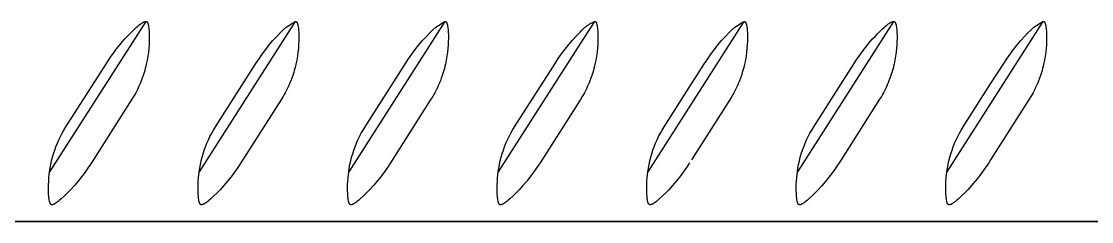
# Model space of a CAD drawing. Header units: millimetres. Extents: x -8 to 1608, y -703 to 404.
# Drawn here: x 120.9 to 199.6, y 185 to 199.8 of the extents above; entities that cross this region are included whole.
import ezdxf

# ---------------------------------------------------------------- set-up
doc = ezdxf.new("R2010")
doc.units = ezdxf.units.MM
doc.layers.add('Blocks', color=7, linetype='Continuous')
doc.layers.add('Blocks$Inner', color=7, linetype='Continuous', lineweight=25, true_color=0x007f00)
doc.layers.add('Blocks$Outline', color=7, linetype='Continuous', lineweight=35, true_color=0xff3f3f)

# ---------------------------------------------------------------- blocks, each defined once
blk = doc.blocks.new('Rebar Coffee Table Front')
at = {"layer": 'Blocks$Inner'}
for points in [[(130.034, 199.774), (130.038, 199.774), (130.042, 199.774), (130.046, 199.774), (130.05, 199.774), (130.054, 199.773), (130.058, 199.773), (130.061, 199.772), (130.065, 199.772), (130.069, 199.771), (130.072, 199.77), (130.076, 199.769), (130.08, 199.768), (130.083, 199.767), (130.087, 199.765), (130.09, 199.764), (130.093, 199.762), (130.095, 199.762), (130.097, 199.761), (130.1, 199.759), (130.104, 199.757), (130.107, 199.755), (130.11, 199.753), (130.113, 199.75), (130.116, 199.748), (130.119, 199.746), (130.122, 199.743), (130.125, 199.74), (130.128, 199.738), (130.131, 199.735), (130.133, 199.732), (130.136, 199.729), (130.138, 199.726), (130.141, 199.723), (130.144, 199.719), (130.147, 199.715), (130.15, 199.711), (130.153, 199.707), (130.156, 199.703), (130.158, 199.699), (130.161, 199.695), (130.163, 199.69), (130.168, 199.682), (130.173, 199.673), (130.177, 199.664), (130.181, 199.654), (130.186, 199.642), (130.191, 199.629), (130.196, 199.616), (130.2, 199.603), (130.208, 199.577), (130.215, 199.55), (130.226, 199.507), (130.235, 199.462), (130.243, 199.417), (130.25, 199.371), (130.263, 199.278), (130.273, 199.183), (130.282, 199.08), (130.289, 198.975), (130.297, 198.757), (130.299, 198.53), (130.294, 198.294), (130.282, 198.04), (130.262, 197.774), (130.232, 197.492), (130.193, 197.212), (130.142, 196.913), (130.081, 196.616), (130.045, 196.461), (130.006, 196.307), (129.964, 196.154), (129.919, 196.001), (129.852, 195.788), (129.778, 195.577), (129.707, 195.387), (129.646, 195.237), (129.583, 195.088), (129.516, 194.941), (129.446, 194.795), (129.376, 194.655), (129.303, 194.517), (129.227, 194.38), (129.148, 194.245), (129.015, 194.029), (126.04, 189.358), (125.81, 189.006), (125.57, 188.662), (125.318, 188.325), (125.057, 187.996), (124.786, 187.675), (124.504, 187.362), (124.282, 187.131), (124.052, 186.907), (123.814, 186.69), (123.706, 186.597), (123.595, 186.507), (123.528, 186.456), (123.46, 186.406), (123.406, 186.369), (123.379, 186.351), (123.351, 186.334), (123.328, 186.321), (123.305, 186.308), (123.281, 186.296), (123.269, 186.29), (123.257, 186.285), (123.248, 186.281), (123.239, 186.277), (123.23, 186.273), (123.22, 186.27), (123.211, 186.267), (123.202, 186.264), (123.192, 186.262), (123.187, 186.261), (123.182, 186.26), (123.175, 186.258), (123.168, 186.257), (123.164, 186.257), (123.16, 186.256), (123.156, 186.256), (123.153, 186.256), (123.149, 186.256), (123.145, 186.256), (123.141, 186.256), (123.138, 186.256), (123.134, 186.256), (123.13, 186.256), (123.126, 186.257), (123.123, 186.257), (123.119, 186.258), (123.116, 186.258), (123.113, 186.259), (123.11, 186.26), (123.107, 186.261), (123.103, 186.262), (123.1, 186.263), (123.097, 186.264), (123.094, 186.265), (123.091, 186.267), (123.088, 186.268), (123.085, 186.269), (123.082, 186.271), (123.079, 186.273), (123.076, 186.274), (123.074, 186.276), (123.071, 186.278), (123.068, 186.28), (123.065, 186.283), (123.062, 186.285), (123.059, 186.287), (123.056, 186.29), (123.054, 186.293), (123.051, 186.295), (123.048, 186.298), (123.046, 186.301), (123.044, 186.304), (123.041, 186.306), (123.039, 186.309), (123.037, 186.312), (123.032, 186.318), (123.029, 186.322), (123.027, 186.326), (123.024, 186.33), (123.022, 186.334), (123.017, 186.342), (123.013, 186.351), (123.009, 186.359), (123.005, 186.367), (123.001, 186.376), (122.997, 186.385), (122.993, 186.396), (122.988, 186.408), (122.984, 186.42), (122.98, 186.432), (122.973, 186.456), (122.967, 186.48), (122.96, 186.507), (122.954, 186.535), (122.939, 186.612), (122.927, 186.69), (122.917, 186.769), (122.909, 186.847), (122.893, 187.055), (122.885, 187.273), (122.883, 187.5), (122.888, 187.736), (122.9, 187.996), (122.92, 188.255), (122.942, 188.469), (122.969, 188.682)], [(141.034, 199.774), (133.969, 188.682), (134.009, 188.953), (134.058, 189.222), (134.116, 189.489), (134.182, 189.755), (134.258, 190.018), (134.342, 190.278), (134.435, 190.535), (134.536, 190.789), (134.646, 191.04), (134.764, 191.287), (134.89, 191.529), (135.025, 191.768), (135.167, 192.001), (138.142, 196.672), (138.372, 197.024), (138.612, 197.368), (138.864, 197.705), (139.125, 198.034), (139.396, 198.355), (139.678, 198.668), (139.9, 198.899), (140.13, 199.123), (140.368, 199.34), (141.034, 199.774), (141.038, 199.774), (141.042, 199.774), (141.046, 199.774), (141.05, 199.774), (141.054, 199.773), (141.058, 199.773), (141.061, 199.772), (141.065, 199.772), (141.069, 199.771), (141.072, 199.77), (141.076, 199.769), (141.08, 199.768), (141.083, 199.767), (141.087, 199.765), (141.09, 199.764), (141.093, 199.762), (141.095, 199.762), (141.097, 199.761), (141.1, 199.759), (141.104, 199.757), (141.107, 199.755), (141.11, 199.753), (141.113, 199.75), (141.116, 199.748), (141.119, 199.746), (141.122, 199.743), (141.125, 199.74), (141.128, 199.738), (141.131, 199.735), (141.133, 199.732), (141.136, 199.729), (141.138, 199.726), (141.141, 199.723), (141.144, 199.719), (141.147, 199.715), (141.15, 199.711), (141.153, 199.707), (141.156, 199.703), (141.158, 199.699), (141.161, 199.695), (141.163, 199.69), (141.168, 199.682), (141.173, 199.673), (141.177, 199.664), (141.181, 199.654), (141.186, 199.642), (141.191, 199.629), (141.196, 199.616), (141.2, 199.603), (141.208, 199.577), (141.215, 199.55), (141.226, 199.507), (141.235, 199.462), (141.243, 199.417), (141.25, 199.371), (141.263, 199.278), (141.273, 199.183), (141.282, 199.08), (141.289, 198.975), (141.297, 198.757), (141.299, 198.53), (141.294, 198.294), (141.282, 198.04), (141.262, 197.774), (141.232, 197.492), (141.193, 197.212), (141.142, 196.913), (141.081, 196.616), (141.045, 196.461), (141.006, 196.307), (140.964, 196.154), (140.919, 196.001), (140.852, 195.788), (140.778, 195.577), (140.707, 195.387), (140.646, 195.237), (140.583, 195.088), (140.516, 194.941), (140.446, 194.795), (140.376, 194.655), (140.303, 194.517), (140.227, 194.38), (140.148, 194.245), (140.015, 194.029), (137.04, 189.358), (136.81, 189.006), (136.57, 188.662), (136.318, 188.325), (136.057, 187.996), (135.786, 187.675), (135.504, 187.362), (135.282, 187.131), (135.052, 186.907), (134.814, 186.69), (134.706, 186.597), (134.595, 186.507), (134.528, 186.456), (134.46, 186.406), (134.406, 186.369), (134.379, 186.351), (134.351, 186.334), (134.328, 186.321), (134.305, 186.308), (134.281, 186.296), (134.269, 186.29), (134.257, 186.285), (134.248, 186.281), (134.239, 186.277), (134.23, 186.273), (134.22, 186.27), (134.211, 186.267), (134.202, 186.264), (134.192, 186.262), (134.187, 186.261), (134.182, 186.26), (134.175, 186.258), (134.168, 186.257), (134.164, 186.257), (134.16, 186.256), (134.156, 186.256), (134.153, 186.256), (134.149, 186.256), (134.145, 186.256), (134.141, 186.256), (134.138, 186.256), (134.134, 186.256), (134.13, 186.256), (134.126, 186.257), (134.123, 186.257), (134.119, 186.258), (134.116, 186.258), (134.113, 186.259), (134.11, 186.26), (134.107, 186.261), (134.103, 186.262), (134.1, 186.263), (134.097, 186.264), (134.094, 186.265), (134.091, 186.267), (134.088, 186.268), (134.085, 186.269), (134.082, 186.271), (134.079, 186.273), (134.076, 186.274), (134.074, 186.276), (134.071, 186.278), (134.068, 186.28), (134.065, 186.283), (134.062, 186.285), (134.059, 186.287), (134.056, 186.29), (134.054, 186.293), (134.051, 186.295), (134.048, 186.298), (134.046, 186.301), (134.044, 186.304), (134.041, 186.306), (134.039, 186.309), (134.037, 186.312), (134.032, 186.318), (134.029, 186.322), (134.027, 186.326), (134.024, 186.33), (134.022, 186.334), (134.017, 186.342), (134.013, 186.351), (134.009, 186.359), (134.005, 186.367), (134.001, 186.376), (133.997, 186.385), (133.993, 186.396), (133.988, 186.408), (133.984, 186.42), (133.98, 186.432), (133.973, 186.456), (133.967, 186.48), (133.96, 186.507), (133.954, 186.535), (133.939, 186.612), (133.927, 186.69), (133.917, 186.769), (133.909, 186.847), (133.893, 187.055), (133.885, 187.273), (133.883, 187.5), (133.888, 187.736), (133.9, 187.996), (133.92, 188.255), (133.942, 188.469), (133.969, 188.682)], [(152.034, 199.774), (144.969, 188.682), (145.009, 188.953), (145.058, 189.222), (145.116, 189.489), (145.182, 189.755), (145.258, 190.018), (145.342, 190.278), (145.435, 190.535), (145.536, 190.789), (145.646, 191.04), (145.764, 191.287), (145.89, 191.529), (146.025, 191.768), (146.167, 192.001), (149.142, 196.672), (149.372, 197.024), (149.612, 197.368), (149.864, 197.705), (150.125, 198.034), (150.396, 198.355), (150.678, 198.668), (150.9, 198.899), (151.13, 199.123), (151.368, 199.34), (152.034, 199.774), (152.038, 199.774), (152.042, 199.774), (152.046, 199.774), (152.05, 199.774), (152.054, 199.773), (152.058, 199.773), (152.061, 199.772), (152.065, 199.772), (152.069, 199.771), (152.072, 199.77), (152.076, 199.769), (152.08, 199.768), (152.083, 199.767), (152.087, 199.765), (152.09, 199.764), (152.093, 199.762), (152.095, 199.762), (152.097, 199.761), (152.1, 199.759), (152.104, 199.757), (152.107, 199.755), (152.11, 199.753), (152.113, 199.75), (152.116, 199.748), (152.119, 199.746), (152.122, 199.743), (152.125, 199.74), (152.128, 199.738), (152.131, 199.735), (152.133, 199.732), (152.136, 199.729), (152.138, 199.726), (152.141, 199.723), (152.144, 199.719), (152.147, 199.715), (152.15, 199.711), (152.153, 199.707), (152.156, 199.703), (152.158, 199.699), (152.161, 199.695), (152.163, 199.69), (152.168, 199.682), (152.173, 199.673), (152.177, 199.664), (152.181, 199.654), (152.186, 199.642), (152.191, 199.629), (152.196, 199.616), (152.2, 199.603), (152.208, 199.577), (152.215, 199.55), (152.226, 199.507), (152.235, 199.462), (152.243, 199.417), (152.25, 199.371), (152.263, 199.278), (152.273, 199.183), (152.282, 199.08), (152.289, 198.975), (152.297, 198.757), (152.299, 198.53), (152.294, 198.294), (152.282, 198.04), (152.262, 197.774), (152.232, 197.492), (152.193, 197.212), (152.142, 196.913), (152.081, 196.616), (152.045, 196.461), (152.006, 196.307), (151.964, 196.154), (151.919, 196.001), (151.852, 195.788), (151.778, 195.577), (151.707, 195.387), (151.646, 195.237), (151.583, 195.088), (151.516, 194.941), (151.446, 194.795), (151.376, 194.655), (151.303, 194.517), (151.227, 194.38), (151.148, 194.245), (151.015, 194.029), (148.04, 189.358), (147.81, 189.006), (147.57, 188.662), (147.318, 188.325), (147.057, 187.996), (146.786, 187.675), (146.504, 187.362), (146.282, 187.131), (146.052, 186.907), (145.814, 186.69), (145.706, 186.597), (145.595, 186.507), (145.528, 186.456), (145.46, 186.406), (145.406, 186.369), (145.379, 186.351), (145.351, 186.334), (145.328, 186.321), (145.305, 186.308), (145.281, 186.296), (145.269, 186.29), (145.257, 186.285), (145.248, 186.281), (145.239, 186.277), (145.23, 186.273), (145.22, 186.27), (145.211, 186.267), (145.202, 186.264), (145.192, 186.262), (145.187, 186.261), (145.182, 186.26), (145.175, 186.258), (145.168, 186.257), (145.164, 186.257), (145.16, 186.256), (145.156, 186.256), (145.153, 186.256), (145.149, 186.256), (145.145, 186.256), (145.141, 186.256), (145.138, 186.256), (145.134, 186.256), (145.13, 186.256), (145.126, 186.257), (145.123, 186.257), (145.119, 186.258), (145.116, 186.258), (145.113, 186.259), (145.11, 186.26), (145.107, 186.261), (145.103, 186.262), (145.1, 186.263), (145.097, 186.264), (145.094, 186.265), (145.091, 186.267), (145.088, 186.268), (145.085, 186.269), (145.082, 186.271), (145.079, 186.273), (145.076, 186.274), (145.074, 186.276), (145.071, 186.278), (145.068, 186.28), (145.065, 186.283), (145.062, 186.285), (145.059, 186.287), (145.056, 186.29), (145.054, 186.293), (145.051, 186.295), (145.048, 186.298), (145.046, 186.301), (145.044, 186.304), (145.041, 186.306), (145.039, 186.309), (145.037, 186.312), (145.032, 186.318), (145.029, 186.322), (145.027, 186.326), (145.024, 186.33), (145.022, 186.334), (145.017, 186.342), (145.013, 186.351), (145.009, 186.359), (145.005, 186.367), (145.001, 186.376), (144.997, 186.385), (144.993, 186.396), (144.988, 186.408), (144.984, 186.42), (144.98, 186.432), (144.973, 186.456), (144.967, 186.48), (144.96, 186.507), (144.954, 186.535), (144.939, 186.612), (144.927, 186.69), (144.917, 186.769), (144.909, 186.847), (144.893, 187.055), (144.885, 187.273), (144.883, 187.5), (144.888, 187.736), (144.9, 187.996), (144.92, 188.255), (144.942, 188.469), (144.969, 188.682)], [(163.034, 199.774), (163.038, 199.774), (163.042, 199.774), (163.046, 199.774), (163.05, 199.774), (163.054, 199.773), (163.058, 199.773), (163.061, 199.772), (163.065, 199.772), (163.069, 199.771), (163.072, 199.77), (163.076, 199.769), (163.08, 199.768), (163.083, 199.767), (163.087, 199.765), (163.09, 199.764), (163.093, 199.762), (163.095, 199.762), (163.097, 199.761), (163.1, 199.759), (163.104, 199.757), (163.107, 199.755), (163.11, 199.753), (163.113, 199.75), (163.116, 199.748), (163.119, 199.746), (163.122, 199.743), (163.125, 199.74), (163.128, 199.738), (163.131, 199.735), (163.133, 199.732), (163.136, 199.729), (163.138, 199.726), (163.141, 199.723), (163.144, 199.719), (163.147, 199.715), (163.15, 199.711), (163.153, 199.707), (163.156, 199.703), (163.158, 199.699), (163.161, 199.695), (163.163, 199.69), (163.168, 199.682), (163.173, 199.673), (163.177, 199.664), (163.181, 199.654), (163.186, 199.642), (163.191, 199.629), (163.196, 199.616), (163.2, 199.603), (163.208, 199.577), (163.215, 199.55), (163.226, 199.507), (163.235, 199.462), (163.243, 199.417), (163.25, 199.371), (163.263, 199.278), (163.273, 199.183), (163.282, 199.08), (163.289, 198.975), (163.297, 198.757), (163.299, 198.53), (163.294, 198.294), (163.282, 198.04), (163.262, 197.774), (163.232, 197.492), (163.193, 197.212), (163.142, 196.913), (163.081, 196.616), (163.045, 196.461), (163.006, 196.307), (162.964, 196.154), (162.919, 196.001), (162.852, 195.788), (162.778, 195.577), (162.707, 195.387), (162.646, 195.237), (162.583, 195.088), (162.516, 194.941), (162.446, 194.795), (162.376, 194.655), (162.303, 194.517), (162.227, 194.38), (162.148, 194.245), (162.015, 194.028), (159.04, 189.358), (158.81, 189.006), (158.57, 188.662), (158.318, 188.325), (158.057, 187.996), (157.786, 187.675), (157.504, 187.362), (157.282, 187.131), (157.052, 186.907), (156.814, 186.69), (156.706, 186.597), (156.595, 186.507), (156.528, 186.456), (156.46, 186.406), (156.406, 186.369), (156.379, 186.351), (156.351, 186.334), (156.328, 186.321), (156.305, 186.308), (156.281, 186.296), (156.269, 186.29), (156.257, 186.285), (156.248, 186.281), (156.239, 186.277), (156.23, 186.273), (156.22, 186.27), (156.211, 186.267), (156.202, 186.264), (156.192, 186.262), (156.187, 186.261), (156.182, 186.26), (156.175, 186.258), (156.168, 186.257), (156.164, 186.257), (156.16, 186.256), (156.156, 186.256), (156.153, 186.256), (156.149, 186.256), (156.145, 186.256), (156.141, 186.256), (156.138, 186.256), (156.134, 186.256), (156.13, 186.256), (156.126, 186.257), (156.123, 186.257), (156.119, 186.258), (156.116, 186.258), (156.113, 186.259), (156.11, 186.26), (156.107, 186.261), (156.103, 186.262), (156.1, 186.263), (156.097, 186.264), (156.094, 186.265), (156.091, 186.267), (156.088, 186.268), (156.085, 186.269), (156.082, 186.271), (156.079, 186.273), (156.076, 186.274), (156.074, 186.276), (156.071, 186.278), (156.068, 186.28), (156.065, 186.283), (156.062, 186.285), (156.059, 186.287), (156.056, 186.29), (156.054, 186.293), (156.051, 186.295), (156.048, 186.298), (156.046, 186.301), (156.044, 186.304), (156.041, 186.306), (156.039, 186.309), (156.037, 186.312), (156.032, 186.318), (156.029, 186.322), (156.027, 186.326), (156.024, 186.33), (156.022, 186.334), (156.017, 186.342), (156.013, 186.351), (156.009, 186.359), (156.005, 186.367), (156.001, 186.376), (155.997, 186.385), (155.993, 186.396), (155.988, 186.408), (155.984, 186.42), (155.98, 186.432), (155.973, 186.456), (155.967, 186.48), (155.96, 186.507), (155.954, 186.535), (155.939, 186.612), (155.927, 186.69), (155.917, 186.769), (155.909, 186.847), (155.893, 187.055), (155.885, 187.273), (155.883, 187.5), (155.888, 187.736), (155.9, 187.996), (155.92, 188.255), (155.942, 188.469), (155.969, 188.682)], [(170.04, 189.358), (169.81, 189.006), (169.57, 188.662), (169.318, 188.325), (169.057, 187.996), (168.786, 187.675), (168.504, 187.362), (168.282, 187.131), (168.052, 186.907), (167.814, 186.69), (167.706, 186.597), (167.595, 186.507), (167.528, 186.456), (167.46, 186.406), (167.406, 186.369), (167.379, 186.351), (167.351, 186.334), (167.328, 186.321), (167.305, 186.308), (167.281, 186.296), (167.269, 186.29), (167.257, 186.285), (167.248, 186.281), (167.239, 186.277), (167.23, 186.273), (167.22, 186.27), (167.211, 186.267), (167.202, 186.264), (167.192, 186.262), (167.187, 186.261), (167.182, 186.26), (167.175, 186.258), (167.168, 186.257), (167.164, 186.257), (167.16, 186.256), (167.156, 186.256), (167.153, 186.256), (167.149, 186.256), (167.145, 186.256), (167.141, 186.256), (167.138, 186.256), (167.134, 186.256), (167.13, 186.256), (167.126, 186.257), (167.123, 186.257), (167.119, 186.258), (167.116, 186.258), (167.113, 186.259), (167.11, 186.26), (167.107, 186.261), (167.103, 186.262), (167.1, 186.263), (167.097, 186.264), (167.094, 186.265), (167.091, 186.267), (167.088, 186.268), (167.085, 186.269), (167.082, 186.271), (167.079, 186.273), (167.076, 186.274), (167.074, 186.276), (167.071, 186.278), (167.068, 186.28), (167.065, 186.283), (167.062, 186.285), (167.059, 186.287), (167.056, 186.29), (167.054, 186.293), (167.051, 186.295), (167.048, 186.298), (167.046, 186.301), (167.044, 186.304), (167.041, 186.306), (167.039, 186.309), (167.037, 186.312), (167.032, 186.318), (167.029, 186.322), (167.027, 186.326), (167.024, 186.33), (167.022, 186.334), (167.017, 186.342), (167.013, 186.351), (167.009, 186.359), (167.005, 186.367), (167.001, 186.376), (166.997, 186.385), (166.993, 186.396), (166.988, 186.408), (166.984, 186.42), (166.98, 186.432), (166.973, 186.456), (166.967, 186.48), (166.96, 186.507), (166.954, 186.535), (166.939, 186.612), (166.927, 186.69), (166.917, 186.769), (166.909, 186.847), (166.893, 187.055), (166.885, 187.273), (166.883, 187.5), (166.888, 187.736), (166.9, 187.996), (166.92, 188.255), (166.942, 188.469), (166.969, 188.682), (167.009, 188.953), (167.058, 189.222), (167.116, 189.489), (167.182, 189.755), (167.258, 190.018), (167.342, 190.278), (167.435, 190.535), (167.536, 190.789), (167.646, 191.04), (167.764, 191.287), (167.89, 191.529), (168.025, 191.768), (168.167, 192.001), (170.181, 195.163), (171.142, 196.672), (171.372, 197.024), (171.612, 197.368), (171.864, 197.705), (172.125, 198.034), (172.396, 198.355), (172.678, 198.668), (172.9, 198.899), (173.13, 199.123), (173.368, 199.34), (174.034, 199.774), (170.181, 193.725), (166.969, 188.682)], [(174.034, 199.774), (174.038, 199.774), (174.042, 199.774), (174.046, 199.774), (174.05, 199.774), (174.054, 199.773), (174.058, 199.773), (174.061, 199.772), (174.065, 199.772), (174.069, 199.771), (174.072, 199.77), (174.076, 199.769), (174.08, 199.768), (174.083, 199.767), (174.087, 199.765), (174.09, 199.764), (174.093, 199.762), (174.095, 199.762), (174.097, 199.761), (174.1, 199.759), (174.104, 199.757), (174.107, 199.755), (174.11, 199.753), (174.113, 199.75), (174.116, 199.748), (174.119, 199.746), (174.122, 199.743), (174.125, 199.74), (174.128, 199.738), (174.131, 199.735), (174.133, 199.732), (174.136, 199.729), (174.138, 199.726), (174.141, 199.723), (174.144, 199.719), (174.147, 199.715), (174.15, 199.711), (174.153, 199.707), (174.156, 199.703), (174.158, 199.699), (174.161, 199.695), (174.163, 199.69), (174.168, 199.682), (174.173, 199.673), (174.177, 199.664), (174.181, 199.654), (174.186, 199.642), (174.191, 199.629), (174.196, 199.616), (174.2, 199.603), (174.208, 199.577), (174.215, 199.55), (174.226, 199.507), (174.235, 199.462), (174.243, 199.417), (174.25, 199.371), (174.263, 199.278), (174.273, 199.183), (174.282, 199.08), (174.289, 198.975), (174.297, 198.757), (174.299, 198.53), (174.294, 198.294), (174.282, 198.04), (174.262, 197.774), (174.232, 197.492), (174.193, 197.212), (174.142, 196.913), (174.081, 196.616), (174.045, 196.461), (174.006, 196.307), (173.964, 196.154), (173.919, 196.001), (173.852, 195.788), (173.778, 195.577), (173.707, 195.387), (173.646, 195.237), (173.583, 195.088), (173.516, 194.941), (173.446, 194.795), (173.376, 194.655), (173.303, 194.517), (173.227, 194.38), (173.148, 194.245), (173.015, 194.029), (170.181, 189.58)], [(185.034, 199.774), (181.181, 193.725), (177.969, 188.682), (178.009, 188.953), (178.058, 189.222), (178.116, 189.489), (178.182, 189.755), (178.258, 190.018), (178.342, 190.278), (178.435, 190.535), (178.536, 190.789), (178.646, 191.04), (178.764, 191.287), (178.89, 191.529), (179.025, 191.768), (179.167, 192.001), (181.181, 195.163), (182.142, 196.672), (182.349, 196.989), (182.505, 197.216), (182.665, 197.44), (182.895, 197.746), (183.162, 198.081), (183.334, 198.284), (183.504, 198.478), (183.678, 198.668), (183.844, 198.842), (184.014, 199.012), (184.189, 199.178), (184.368, 199.34), (184.454, 199.414), (184.541, 199.486), (184.631, 199.556), (184.722, 199.624), (184.771, 199.658), (184.795, 199.673), (184.819, 199.689), (184.84, 199.701), (184.861, 199.713), (184.883, 199.725), (184.905, 199.736), (184.922, 199.744), (184.931, 199.748), (184.94, 199.751), (184.948, 199.755), (184.957, 199.758), (184.966, 199.761), (184.976, 199.764), (184.983, 199.766), (184.99, 199.768), (184.997, 199.77), (185.005, 199.771), (185.012, 199.772), (185.016, 199.773), (185.019, 199.773), (185.023, 199.774), (185.027, 199.774), (185.03, 199.774), (185.034, 199.774), (185.038, 199.774), (185.042, 199.774), (185.046, 199.774), (185.05, 199.774), (185.054, 199.773), (185.058, 199.773), (185.061, 199.772), (185.065, 199.772), (185.069, 199.771), (185.072, 199.77), (185.076, 199.769), (185.08, 199.768), (185.083, 199.767), (185.087, 199.765), (185.09, 199.764), (185.093, 199.762), (185.095, 199.762), (185.097, 199.761), (185.1, 199.759), (185.104, 199.757), (185.107, 199.755), (185.11, 199.753), (185.113, 199.75), (185.116, 199.748), (185.119, 199.746), (185.122, 199.743), (185.125, 199.74), (185.128, 199.738), (185.131, 199.735), (185.133, 199.732), (185.136, 199.729), (185.138, 199.726), (185.141, 199.723), (185.144, 199.719), (185.147, 199.715), (185.15, 199.711), (185.153, 199.707), (185.156, 199.703), (185.158, 199.699), (185.161, 199.695), (185.163, 199.69), (185.168, 199.682), (185.173, 199.673), (185.177, 199.664), (185.181, 199.654), (185.186, 199.642), (185.191, 199.629), (185.196, 199.616), (185.2, 199.603), (185.208, 199.577), (185.215, 199.55), (185.226, 199.507), (185.235, 199.462), (185.243, 199.417), (185.25, 199.371), (185.263, 199.278), (185.273, 199.183), (185.282, 199.08), (185.289, 198.975), (185.297, 198.757), (185.299, 198.53), (185.294, 198.294), (185.282, 198.04), (185.262, 197.774), (185.232, 197.492), (185.193, 197.212), (185.142, 196.913), (185.081, 196.616), (185.045, 196.461), (185.006, 196.307), (184.964, 196.154), (184.919, 196.001), (184.852, 195.788), (184.778, 195.577), (184.707, 195.387), (184.646, 195.237), (184.583, 195.088), (184.516, 194.941), (184.446, 194.795), (184.376, 194.655), (184.303, 194.517), (184.227, 194.38), (184.148, 194.245), (184.015, 194.029), (181.181, 189.58), (181.04, 189.358), (180.803, 188.992), (180.553, 188.635), (180.292, 188.287), (180.019, 187.948), (179.734, 187.618), (179.438, 187.298), (179.131, 186.989), (178.814, 186.69), (178.706, 186.597), (178.595, 186.507), (178.528, 186.456), (178.46, 186.406), (178.406, 186.369), (178.379, 186.351), (178.351, 186.334), (178.328, 186.321), (178.305, 186.308), (178.281, 186.296), (178.269, 186.29), (178.257, 186.285), (178.248, 186.281), (178.239, 186.277), (178.23, 186.273), (178.22, 186.27), (178.211, 186.267), (178.202, 186.264), (178.192, 186.262), (178.187, 186.261), (178.182, 186.26), (178.175, 186.258), (178.168, 186.257), (178.164, 186.257), (178.16, 186.256), (178.156, 186.256), (178.153, 186.256), (178.149, 186.256), (178.145, 186.256), (178.141, 186.256), (178.138, 186.256), (178.134, 186.256), (178.13, 186.256), (178.126, 186.257), (178.123, 186.257), (178.119, 186.258), (178.116, 186.258), (178.113, 186.259), (178.11, 186.26), (178.107, 186.261), (178.103, 186.262), (178.1, 186.263), (178.097, 186.264), (178.094, 186.265), (178.091, 186.267), (178.088, 186.268), (178.085, 186.269), (178.082, 186.271), (178.079, 186.273), (178.076, 186.274), (178.074, 186.276), (178.071, 186.278), (178.068, 186.28), (178.065, 186.283), (178.062, 186.285), (178.059, 186.287), (178.056, 186.29), (178.054, 186.293), (178.051, 186.295), (178.048, 186.298), (178.046, 186.301), (178.044, 186.304), (178.041, 186.306), (178.039, 186.309), (178.037, 186.312), (178.032, 186.318), (178.029, 186.322), (178.027, 186.326), (178.024, 186.33), (178.022, 186.334), (178.017, 186.342), (178.013, 186.351), (178.009, 186.359), (178.005, 186.367), (178.001, 186.376), (177.997, 186.385), (177.993, 186.396), (177.988, 186.408), (177.984, 186.42), (177.98, 186.432), (177.973, 186.456), (177.967, 186.48), (177.96, 186.507), (177.954, 186.535), (177.939, 186.612), (177.927, 186.69), (177.917, 186.769), (177.909, 186.847), (177.893, 187.055), (177.885, 187.273), (177.883, 187.5), (177.888, 187.736), (177.9, 187.996), (177.92, 188.255), (177.942, 188.469), (177.969, 188.682)], [(196.034, 199.774), (196.038, 199.774), (196.042, 199.774), (196.046, 199.774), (196.05, 199.774), (196.054, 199.773), (196.058, 199.773), (196.061, 199.772), (196.065, 199.772), (196.069, 199.771), (196.072, 199.77), (196.076, 199.769), (196.08, 199.768), (196.083, 199.767), (196.087, 199.765), (196.09, 199.764), (196.093, 199.762), (196.095, 199.762), (196.097, 199.761), (196.1, 199.759), (196.104, 199.757), (196.107, 199.755), (196.11, 199.753), (196.113, 199.75), (196.116, 199.748), (196.119, 199.746), (196.122, 199.743), (196.125, 199.74), (196.128, 199.738), (196.131, 199.735), (196.133, 199.732), (196.136, 199.729), (196.138, 199.726), (196.141, 199.723), (196.144, 199.719), (196.147, 199.715), (196.15, 199.711), (196.153, 199.707), (196.156, 199.703), (196.158, 199.699), (196.161, 199.695), (196.163, 199.69), (196.168, 199.682), (196.173, 199.673), (196.177, 199.664), (196.181, 199.654), (196.186, 199.642), (196.191, 199.629), (196.196, 199.616), (196.2, 199.603), (196.208, 199.577), (196.215, 199.55), (196.226, 199.507), (196.235, 199.462), (196.243, 199.417), (196.25, 199.371), (196.263, 199.278), (196.273, 199.183), (196.282, 199.08), (196.289, 198.975), (196.297, 198.757), (196.299, 198.53), (196.294, 198.294), (196.282, 198.04), (196.262, 197.774), (196.232, 197.492), (196.193, 197.212), (196.142, 196.913), (196.081, 196.616), (196.045, 196.461), (196.006, 196.307), (195.964, 196.154), (195.919, 196.001), (195.852, 195.788), (195.778, 195.577), (195.707, 195.387), (195.646, 195.237), (195.583, 195.088), (195.516, 194.941), (195.446, 194.795), (195.376, 194.655), (195.303, 194.517), (195.227, 194.38), (195.148, 194.245), (195.015, 194.029), (192.181, 189.58), (192.04, 189.358), (191.81, 189.006), (191.57, 188.662), (191.318, 188.325), (191.057, 187.996), (190.786, 187.675), (190.504, 187.362), (190.282, 187.131), (190.052, 186.907), (189.814, 186.69), (189.706, 186.597), (189.595, 186.507), (189.528, 186.456), (189.46, 186.406), (189.406, 186.369), (189.379, 186.351), (189.351, 186.334), (189.328, 186.321), (189.305, 186.308), (189.281, 186.296), (189.269, 186.29), (189.257, 186.285), (189.248, 186.281), (189.239, 186.277), (189.23, 186.273), (189.22, 186.27), (189.211, 186.267), (189.202, 186.264), (189.192, 186.262), (189.187, 186.261), (189.182, 186.26), (189.175, 186.258), (189.168, 186.257), (189.164, 186.257), (189.16, 186.256), (189.156, 186.256), (189.153, 186.256), (189.149, 186.256), (189.145, 186.256), (189.141, 186.256), (189.138, 186.256), (189.134, 186.256), (189.13, 186.256), (189.126, 186.257), (189.123, 186.257), (189.119, 186.258), (189.116, 186.258), (189.113, 186.259), (189.11, 186.26), (189.107, 186.261), (189.103, 186.262), (189.1, 186.263), (189.097, 186.264), (189.094, 186.265), (189.091, 186.267), (189.088, 186.268), (189.085, 186.269), (189.082, 186.271), (189.079, 186.273), (189.076, 186.274), (189.074, 186.276), (189.071, 186.278), (189.068, 186.28), (189.065, 186.283), (189.062, 186.285), (189.059, 186.287), (189.056, 186.29), (189.054, 186.293), (189.051, 186.295), (189.048, 186.298), (189.046, 186.301), (189.044, 186.304), (189.041, 186.306), (189.039, 186.309), (189.037, 186.312), (189.032, 186.318), (189.029, 186.322), (189.027, 186.326), (189.024, 186.33), (189.022, 186.334), (189.017, 186.342), (189.013, 186.351), (189.009, 186.359), (189.005, 186.367), (189.001, 186.376), (188.997, 186.385), (188.993, 186.396), (188.988, 186.408), (188.984, 186.42), (188.98, 186.432), (188.973, 186.456), (188.967, 186.48), (188.96, 186.507), (188.954, 186.535), (188.939, 186.612), (188.927, 186.69), (188.917, 186.769), (188.909, 186.847), (188.893, 187.055), (188.885, 187.273), (188.883, 187.5), (188.888, 187.736), (188.9, 187.996), (188.92, 188.255), (188.942, 188.469), (188.969, 188.682)], [(59.552, 185.015), (162.015, 185.015), (170.181, 185.015), (177.071, 185.015), (181.181, 185.015), (192.181, 185.015), (232.071, 185.015), (236.181, 185.015), (247.181, 185.015), (287.071, 185.015), (404.015, 185.015), (580.015, 185.015), (724.738, 185.015)]]:
    blk.add_lwpolyline(points, dxfattribs=at)
for points in [[(127.142, 196.672), (127.349, 196.989), (127.505, 197.216), (127.665, 197.44), (127.895, 197.746), (128.162, 198.081), (128.334, 198.284), (128.504, 198.478), (128.678, 198.668), (128.844, 198.842), (129.014, 199.012), (129.189, 199.178), (129.368, 199.34), (129.454, 199.414), (129.541, 199.486), (129.631, 199.556), (129.722, 199.624), (129.771, 199.658), (129.795, 199.673), (129.819, 199.689), (129.84, 199.701), (129.861, 199.713), (129.883, 199.725), (129.905, 199.736), (129.922, 199.744), (129.931, 199.748), (129.94, 199.751), (129.948, 199.755), (129.957, 199.758), (129.966, 199.761), (129.976, 199.764), (129.983, 199.766), (129.99, 199.768), (129.997, 199.77), (130.005, 199.771), (130.012, 199.772), (130.016, 199.773), (130.019, 199.773), (130.023, 199.774), (130.027, 199.774), (130.03, 199.774), (130.034, 199.774), (122.969, 188.682), (123.009, 188.953), (123.058, 189.222), (123.116, 189.489), (123.182, 189.755), (123.258, 190.018), (123.342, 190.278), (123.435, 190.535), (123.536, 190.789), (123.646, 191.04), (123.764, 191.287), (123.89, 191.529), (124.025, 191.768), (124.167, 192.001)], [(157.167, 192.001), (160.142, 196.672), (160.376, 197.031), (160.622, 197.383), (160.879, 197.727), (161.147, 198.062), (161.426, 198.388), (161.715, 198.705), (162.015, 199.013), (162.088, 199.09), (162.163, 199.166), (162.241, 199.239), (162.321, 199.31), (162.403, 199.377), (162.488, 199.443), (162.574, 199.505), (162.663, 199.565), (162.753, 199.622), (162.845, 199.676), (162.939, 199.726), (163.034, 199.774), (162.015, 198.174), (155.969, 188.682), (156.009, 188.953), (156.058, 189.222), (156.116, 189.489), (156.182, 189.755), (156.258, 190.018), (156.342, 190.278), (156.435, 190.535), (156.536, 190.789), (156.646, 191.04), (156.764, 191.287), (156.89, 191.529), (157.025, 191.768)], [(192.181, 195.164), (193.142, 196.672), (193.372, 197.024), (193.612, 197.368), (193.864, 197.705), (194.125, 198.034), (194.396, 198.355), (194.678, 198.668), (194.9, 198.899), (195.13, 199.123), (195.368, 199.34), (196.034, 199.774), (192.181, 193.725), (188.969, 188.682), (189.009, 188.953), (189.058, 189.222), (189.116, 189.489), (189.182, 189.755), (189.258, 190.018), (189.342, 190.278), (189.435, 190.535), (189.536, 190.789), (189.646, 191.04), (189.764, 191.287), (189.89, 191.529), (190.025, 191.768), (190.167, 192.001)]]:
    blk.add_lwpolyline(points, close=True, dxfattribs=at)
at = {"layer": 'Blocks$Outline'}
blk.add_lwpolyline([(724.739, 185.015), (580.015, 185.015), (404.015, 185.015), (287.071, 185.015), (247.181, 185.015), (236.181, 185.015), (232.071, 185.015), (192.181, 185.015), (181.181, 185.015), (177.071, 185.015), (170.181, 185.015), (162.015, 185.015), (59.551, 185.015)], dxfattribs=at)

msp = doc.modelspace()

# ---------------------------------------------------------------- block references
at = {"layer": 'Blocks'}
msp.add_blockref('Rebar Coffee Table Front', (0, 0), dxfattribs=at)

doc.saveas('drawing.dxf')
